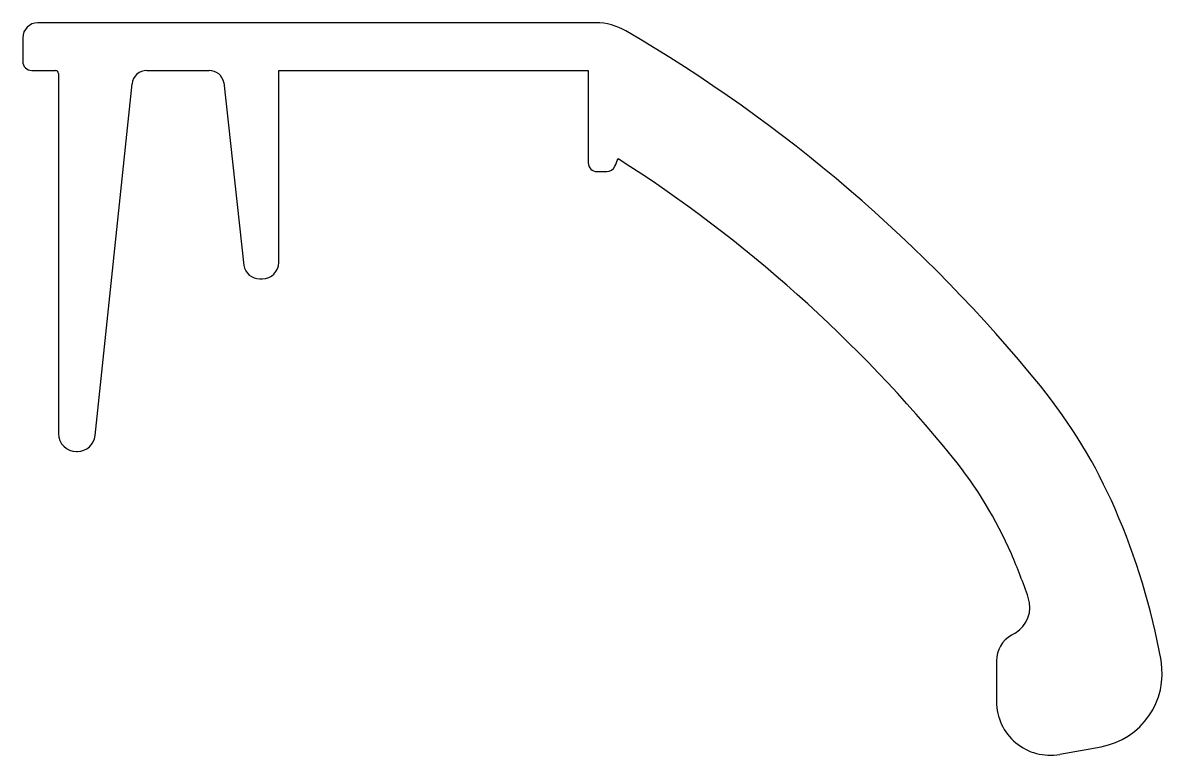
# Model space of a CAD drawing. Extents: x 784.4 to 822.7, y 506.7 to 531.3.
import ezdxf

# ---------------------------------------------------------------- set-up
doc = ezdxf.new("R2010")
doc.units = 0
doc.layers.get('0').update_dxf_attribs({"linetype": 'CONTINUOUS'})

msp = doc.modelspace()

# ---------------------------------------------------------------- linework, layer by layer
at = {"linetype": 'CONTINUOUS'}
for p, q in [((803.696, 531.289), (784.937, 531.289)), ((784.437, 530.789), (784.437, 529.989)), ((784.737, 529.689), (785.537, 529.689)), ((785.637, 529.589), (785.637, 517.486)), ((788.606, 529.689), (790.7, 529.689)), ((793.037, 529.689), (803.437, 529.689)), ((793.037, 523.239), (793.037, 529.689)), ((803.437, 529.689), (803.437, 526.589)), ((786.87, 517.423), (788.109, 529.241)), ((791.192, 529.28), (791.862, 523.14)), ((803.737, 526.289), (804.061, 526.289)), ((792.402, 522.689), (792.487, 522.689)), ((786.237, 516.886), (786.273, 516.886)), ((817.784, 510.79), (817.659, 510.718)), ((817.161, 509.853), (817.161, 508.485)), ((819.285, 506.715), (820.679, 506.969))]:
    msp.add_line(p, q, dxfattribs=at)
for centre, radius, start, end in [((784.937, 530.789), 0.5, 90, 180), ((803.696, 529.289), 2, 59.7725, 90), ((778.979, 486.868), 51.096, 39.0949, 59.7725), ((784.737, 529.989), 0.3, 180, 270), ((785.537, 529.589), 0.1, 0, 90), ((788.606, 529.189), 0.5, 90, 174.0171), ((790.7, 529.189), 0.5, 10.4219, 90), ((803.737, 526.589), 0.3, 180, 270), ((797.874, 529.319), 7.063, 336.1918, 338.4485), ((778.979, 486.868), 47.296, 39.0949, 57.4259), ((804.061, 526.589), 0.3, 270, 336.1918), ((792.402, 523.239), 0.55, 190.4219, 270), ((792.487, 523.239), 0.55, 270, 0), ((804.82, 507.865), 17.8, 23.4901, 39.0949), ((786.237, 517.486), 0.6, 180, 270), ((786.273, 517.486), 0.6, 270, 354.0171), ((804.82, 507.865), 14, 23.4901, 39.0949), ((799.949, 505.748), 23.112, 10.2864, 23.4901), ((799.949, 505.748), 19.312, 18.8195, 23.4901), ((817.282, 511.655), 1, 300.1328, 18.8195), ((818.161, 509.853), 1, 120.1328, 180), ((820.229, 509.429), 2.5, 280.3544, 10.2864), ((818.961, 508.485), 1.8, 180, 280.3544)]:
    msp.add_arc(centre, radius, start, end, dxfattribs=at)

doc.saveas('drawing.dxf')
